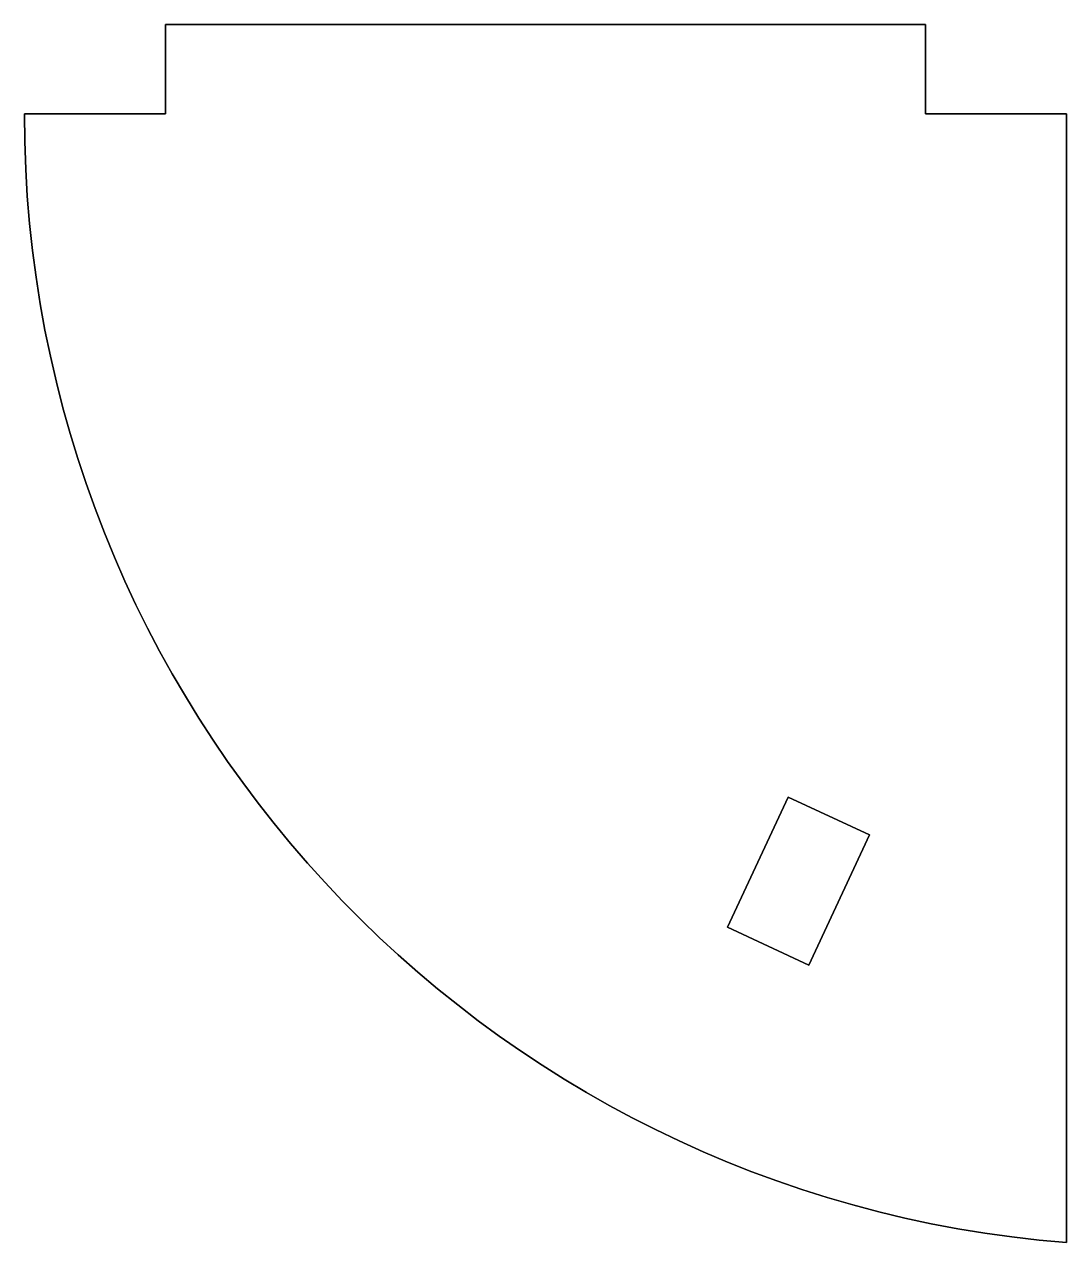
# Model space of a CAD drawing. Header units: millimetres. Extents: x -20.1 to 16.8, y -31.2 to 12.
import ezdxf

# ---------------------------------------------------------------- set-up
doc = ezdxf.new("R2010")
doc.units = ezdxf.units.MM
doc.layers.get('0').update_dxf_attribs({"linetype": 'CONTINUOUS'})

msp = doc.modelspace()

# ---------------------------------------------------------------- linework, layer by layer
for points in [[(11.825, 12), (11.825, 8.825), (16.825, 8.825), (16.825, -31.175, -0.3912), (-20.126, 8.825), (-15.126, 8.825), (-15.126, 12)], [(-15.126, 12), (-15.126, 8.825), (-20.126, 8.825, 0.3912), (16.825, -31.175), (16.825, 8.825), (11.825, 8.825), (11.825, 12)]]:
    msp.add_lwpolyline(points, format="xyb", close=True)
for points in [[(4.807, -20), (7.684, -21.342), (9.836, -16.728), (6.958, -15.386)], [(7.684, -21.342), (4.807, -20), (6.958, -15.386), (9.836, -16.728)]]:
    msp.add_lwpolyline(points, close=True)

doc.saveas('drawing.dxf')
